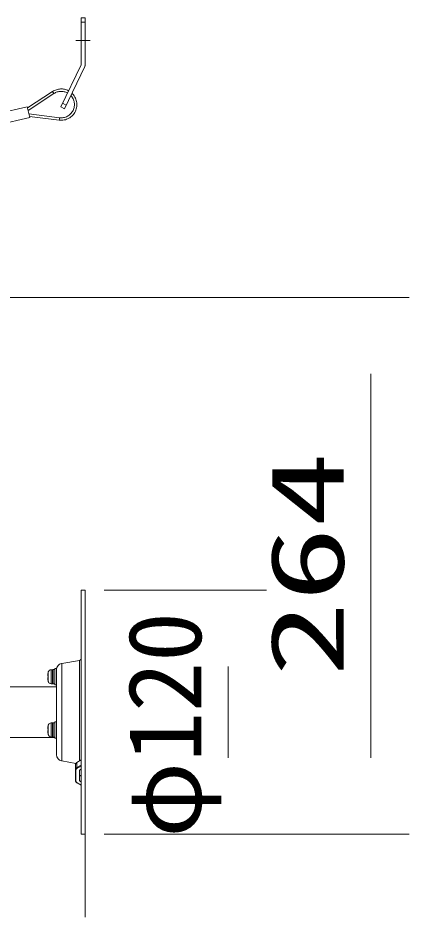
# Model space of a CAD drawing. Units: millimetres on the paper. Extents: x -63 to 63, y -59 to 59.
# Drawn here: x 19.26 to 32.06, y 10.3 to 39.75 of the extents above; entities that cross this region are included whole.
import ezdxf
from ezdxf.enums import TextEntityAlignment as Align

# ---------------------------------------------------------------- set-up
doc = ezdxf.new("R2010")
doc.units = ezdxf.units.MM
doc.linetypes.add('CHAIN2', pattern=[12, 9, -1, 1, -1])
doc.linetypes.add('LONG_DOUBLE_CHAIN', pattern=[21.8, 18, -1, 0.6, -0.6, 0.6, -1])
doc.layers.add('0-3_GAIKEI', color=4, linetype='Continuous', lineweight=9)
doc.layers.add('0-4_SUNPO', color=7, linetype='Continuous', lineweight=9)
doc.styles.add('ＭＳ ゴシック', font='')
doc.styles.get('ＭＳ ゴシック').set_extended_font_data('MS Gothic')

msp = doc.modelspace()

# ---------------------------------------------------------------- linework, layer by layer
at = {"layer": '0-3_GAIKEI', "linetype": 'LONG_DOUBLE_CHAIN'}
for p, q in [((21.325, 39.746), (21.325, 38.216)), ((21.459, 39.746), (21.325, 39.746)), ((21.459, 38.216), (21.459, 39.746)), ((21.459, 39.613), (21.325, 39.613)), ((21.324, 38.21), (20.658, 36.832)), ((20.778, 36.774), (21.444, 38.152)), ((19.563, 36.838), (18.459, 36.582)), ((19.563, 36.838), (19.644, 36.487)), ((20.658, 36.832), (20.778, 36.774)), ((20.716, 36.952), (20.836, 36.894)), ((19.644, 36.487), (18.54, 36.231))]:
    msp.add_line(p, q, dxfattribs=at)
at = {"layer": '0-3_GAIKEI', "color": 134, "linetype": 'CHAIN2'}
msp.add_line((21.159, 39.013), (21.625, 39.013), dxfattribs=at)
at = {"layer": '0-3_GAIKEI', "color": 7}
for p, q in [((21.325, 21.013), (21.459, 21.013)), ((21.325, 21.013), (21.325, 13.013)), ((21.459, 13.013), (21.459, 21.013)), ((21.27, 18.709), (20.691, 18.607)), ((20.525, 18.44), (20.525, 15.615)), ((20.525, 17.846), (10.825, 17.846)), ((20.472, 16.18), (10.825, 16.18)), ((21.156, 15.337), (20.691, 15.419)), ((21.325, 13.013), (21.459, 13.013))]:
    msp.add_line(p, q, dxfattribs=at)
at = {"layer": '0-3_GAIKEI'}
for p, q in [((20.691, 18.607), (20.691, 15.419)), ((21.27, 15.414), (21.27, 18.709)), ((20.248, 18.31), (20.248, 18.31)), ((20.253, 18.329), (20.253, 18.017)), ((20.344, 18.403), (20.391, 18.405)), ((20.344, 18.403), (20.344, 17.943)), ((20.392, 18.405), (20.391, 18.405)), ((20.391, 17.94), (20.391, 18.405)), ((20.405, 18.4), (20.405, 17.946)), ((20.465, 18.406), (20.412, 18.406)), ((20.412, 18.406), (20.412, 17.94)), ((20.465, 17.94), (20.465, 18.406)), ((20.525, 18.44), (20.472, 18.44)), ((20.472, 17.906), (20.472, 18.44)), ((20.235, 18.196), (20.248, 18.196)), ((20.248, 18.15), (20.235, 18.15)), ((20.248, 18.036), (20.248, 18.036)), ((20.344, 17.943), (20.391, 17.94)), ((20.392, 17.94), (20.391, 17.94)), ((20.465, 17.94), (20.412, 17.94)), ((20.525, 17.906), (20.472, 17.906)), ((20.248, 16.57), (20.248, 16.57)), ((20.253, 16.589), (20.253, 16.277)), ((20.344, 16.663), (20.391, 16.665)), ((20.344, 16.663), (20.344, 16.203)), ((20.392, 16.665), (20.391, 16.665)), ((20.391, 16.2), (20.391, 16.665)), ((20.405, 16.66), (20.405, 16.206)), ((20.465, 16.666), (20.412, 16.666)), ((20.412, 16.666), (20.412, 16.2)), ((20.465, 16.2), (20.465, 16.666)), ((20.525, 16.7), (20.472, 16.7)), ((20.472, 16.166), (20.472, 16.7)), ((20.235, 16.456), (20.248, 16.456)), ((20.248, 16.41), (20.235, 16.41)), ((20.248, 16.296), (20.248, 16.296)), ((20.344, 16.203), (20.391, 16.2)), ((20.392, 16.2), (20.391, 16.2)), ((20.465, 16.2), (20.412, 16.2)), ((20.525, 16.166), (20.472, 16.166)), ((21.325, 15.442), (21.186, 15.36)), ((21.186, 15.36), (21.186, 15.199)), ((21.189, 15.366), (21.325, 15.447)), ((21.139, 14.778), (21.139, 15.288)), ((21.159, 14.764), (21.159, 15.113)), ((21.186, 15.199), (21.325, 15.282)), ((21.325, 15.249), (21.199, 15.175)), ((21.272, 15.113), (21.325, 15.145)), ((21.272, 15.113), (21.272, 14.764)), ((21.325, 14.921), (21.272, 14.953)), ((21.325, 14.733), (21.272, 14.764)), ((21.325, 14.619), (21.189, 14.7)), ((21.199, 14.703), (21.325, 14.628))]:
    msp.add_line(p, q, dxfattribs=at)
at = {"layer": '0-3_GAIKEI', "linetype": 'LONG_DOUBLE_CHAIN'}
for points in [[(19.572, 36.8), (20.393, 37.339), (20.415, 37.306)], [(19.591, 36.717), (20.437, 37.272), (20.415, 37.306)], [(19.616, 36.608), (20.621, 36.48), (20.616, 36.441)], [(19.635, 36.525), (20.611, 36.401), (20.616, 36.441)]]:
    msp.add_lwpolyline(points, dxfattribs=at)
at = {"layer": '0-3_GAIKEI'}
for points in [[(20.235, 18.23), (20.234, 18.208), (20.234, 18.2), (20.235, 18.197), (20.235, 18.197), (20.235, 18.196), (20.235, 18.196)], [(20.235, 18.196), (20.235, 18.196), (20.235, 18.196), (20.235, 18.197), (20.234, 18.198), (20.234, 18.201), (20.234, 18.221), (20.235, 18.23)], [(20.235, 18.15), (20.235, 18.149), (20.235, 18.149), (20.235, 18.149), (20.234, 18.148), (20.234, 18.145), (20.234, 18.125), (20.235, 18.116)], [(20.235, 18.116), (20.234, 18.138), (20.234, 18.146), (20.235, 18.149)], [(20.235, 16.49), (20.234, 16.468), (20.234, 16.46), (20.235, 16.457), (20.235, 16.457), (20.235, 16.456), (20.235, 16.456)], [(20.235, 16.456), (20.235, 16.456), (20.235, 16.456), (20.235, 16.457), (20.234, 16.458), (20.234, 16.461), (20.234, 16.481), (20.235, 16.49)], [(20.235, 16.41), (20.235, 16.409), (20.235, 16.409), (20.235, 16.409), (20.234, 16.408), (20.234, 16.405), (20.234, 16.385), (20.235, 16.376)], [(20.235, 16.376), (20.234, 16.398), (20.234, 16.406), (20.235, 16.408), (20.235, 16.409), (20.235, 16.409), (20.235, 16.41)], [(21.189, 15.366), (21.172, 15.354), (21.159, 15.341), (21.149, 15.326), (21.141, 15.307), (21.139, 15.288)], [(21.189, 14.7), (21.172, 14.712), (21.159, 14.725), (21.149, 14.74), (21.141, 14.759), (21.139, 14.778)]]:
    msp.add_lwpolyline(points, dxfattribs=at)
at = {"layer": '0-3_GAIKEI', "linetype": 'LONG_DOUBLE_CHAIN'}
for centre, radius, start, end in [((21.312, 38.216), 0.0133, 334.2, 0), ((21.312, 38.216), 0.147, 334.2, 0), ((20.675, 36.91), 0.513, 62.1363, 123.2921), ((20.675, 36.91), 0.433, 61.755, 123.2921), ((20.675, 36.91), 0.513, 262.7722, 46.998), ((20.675, 36.91), 0.433, 262.7722, 43.692)]:
    msp.add_arc(centre, radius, start, end, dxfattribs=at)
at = {"layer": '0-3_GAIKEI', "color": 7}
for centre, radius, start, end in [((20.725, 18.41), 0.2, 100, 179.797), ((21.259, 18.775), 0.0667, 280, 0), ((20.725, 15.615), 0.2, 180, 260)]:
    msp.add_arc(centre, radius, start, end, dxfattribs=at)
at = {"layer": '0-3_GAIKEI'}
for centre, radius, start, end in [((20.832, 18.173), 0.6, 166.8236, 174.5765), ((20.832, 18.173), 0.6, 164.8994, 166.8337), ((20.349, 18.303), 0.1, 93, 164.8994), ((20.392, 18.392), 0.0133, 0, 90), ((20.412, 18.4), 0.0067, 90, 180), ((20.465, 18.4), 0.0067, 0, 90), ((20.832, 18.173), 0.6, 185.4235, 193.1764), ((20.832, 18.173), 0.584, 177.7111, 182.2889), ((20.832, 18.173), 0.6, 193.1663, 195.1006), ((20.349, 18.043), 0.1, 195.1006, 267), ((20.392, 17.954), 0.0133, 270, 0), ((20.412, 17.946), 0.0067, 180, 270), ((20.465, 17.946), 0.0067, 270, 0), ((20.832, 16.433), 0.6, 166.8236, 174.5765), ((20.832, 16.433), 0.6, 164.8994, 166.8337), ((20.349, 16.563), 0.1, 93, 164.8994), ((20.392, 16.652), 0.0133, 0, 90), ((20.412, 16.66), 0.0067, 90, 180), ((20.465, 16.66), 0.0067, 0, 90), ((20.832, 16.433), 0.6, 185.4235, 193.1764), ((20.832, 16.433), 0.584, 177.7111, 182.2889), ((20.832, 16.433), 0.6, 193.1663, 195.1006), ((20.349, 16.303), 0.1, 195.1006, 267), ((20.392, 16.214), 0.0133, 270, 0), ((20.412, 16.206), 0.0067, 180, 270), ((20.465, 16.206), 0.0067, 270, 0)]:
    msp.add_arc(centre, radius, start, end, dxfattribs=at)
for centre, major_axis, ratio, start_param, end_param in [((21.272, 15.288), (0.133, 0), 0.707107, 2.269037, 3.141593), ((21.199, 15.349), (-0.0102, 0.0172), 0.454579, 6.28309, 6.936832), ((21.272, 15.127), (-0.133, 0), 0.707107, 5.41063, 6.283185), ((21.159, 15.127), (0.02, 0), 0.707107, 3.141593, 4.712389), ((21.272, 15.113), (-0.113, 0), 0.707107, 5.41063, 6.283185), ((21.199, 15.189), (-0.0102, 0.0172), 0.454579, 0.653646, 2.224443), ((21.159, 14.778), (-0.02, 0), 0.707107, 0, 1.570796), ((21.272, 14.764), (-0.113, 0), 0.707107, 6.283185, 7.155741), ((21.345, 14.939), (-0.02, 0), 0.707107, 6.283185, 6.332185), ((21.199, 14.717), (0.0102, 0.0172), 0.454579, 3.141688, 4.058742), ((21.345, 14.609), (-0.02, 0), 0.707107, 0, 0.054499)]:
    msp.add_ellipse(centre, major_axis=major_axis, ratio=ratio, start_param=start_param, end_param=end_param, dxfattribs=at)
at = {"layer": '0-4_SUNPO'}
for p, q in [((11.784, 30.593), (32.059, 30.593)), ((30.809, 28.093), (30.809, 15.513)), ((22.084, 21.013), (27.392, 21.013)), ((26.142, 18.513), (26.142, 15.513)), ((21.459, 13.135), (21.459, 10.305)), ((22.084, 13.013), (27.392, 13.013)), ((22.084, 13.013), (32.059, 13.013))]:
    msp.add_line(p, q, dxfattribs=at)

# ---------------------------------------------------------------- texts
at = {"layer": '0-4_SUNPO', "style": 'ＭＳ ゴシック', "width": 1.5}
msp.add_text('264', height=2.405, rotation=90, dxfattribs=at).set_placement((30.646, 18.172), align=Align.BOTTOM_LEFT)
at = {"layer": '0-4_SUNPO', "style": 'ＭＳ ゴシック'}
msp.add_text('φ120', height=2.405, rotation=90, dxfattribs=at).set_placement((25.98, 12.899), align=Align.BOTTOM_LEFT)

doc.saveas('drawing.dxf')
